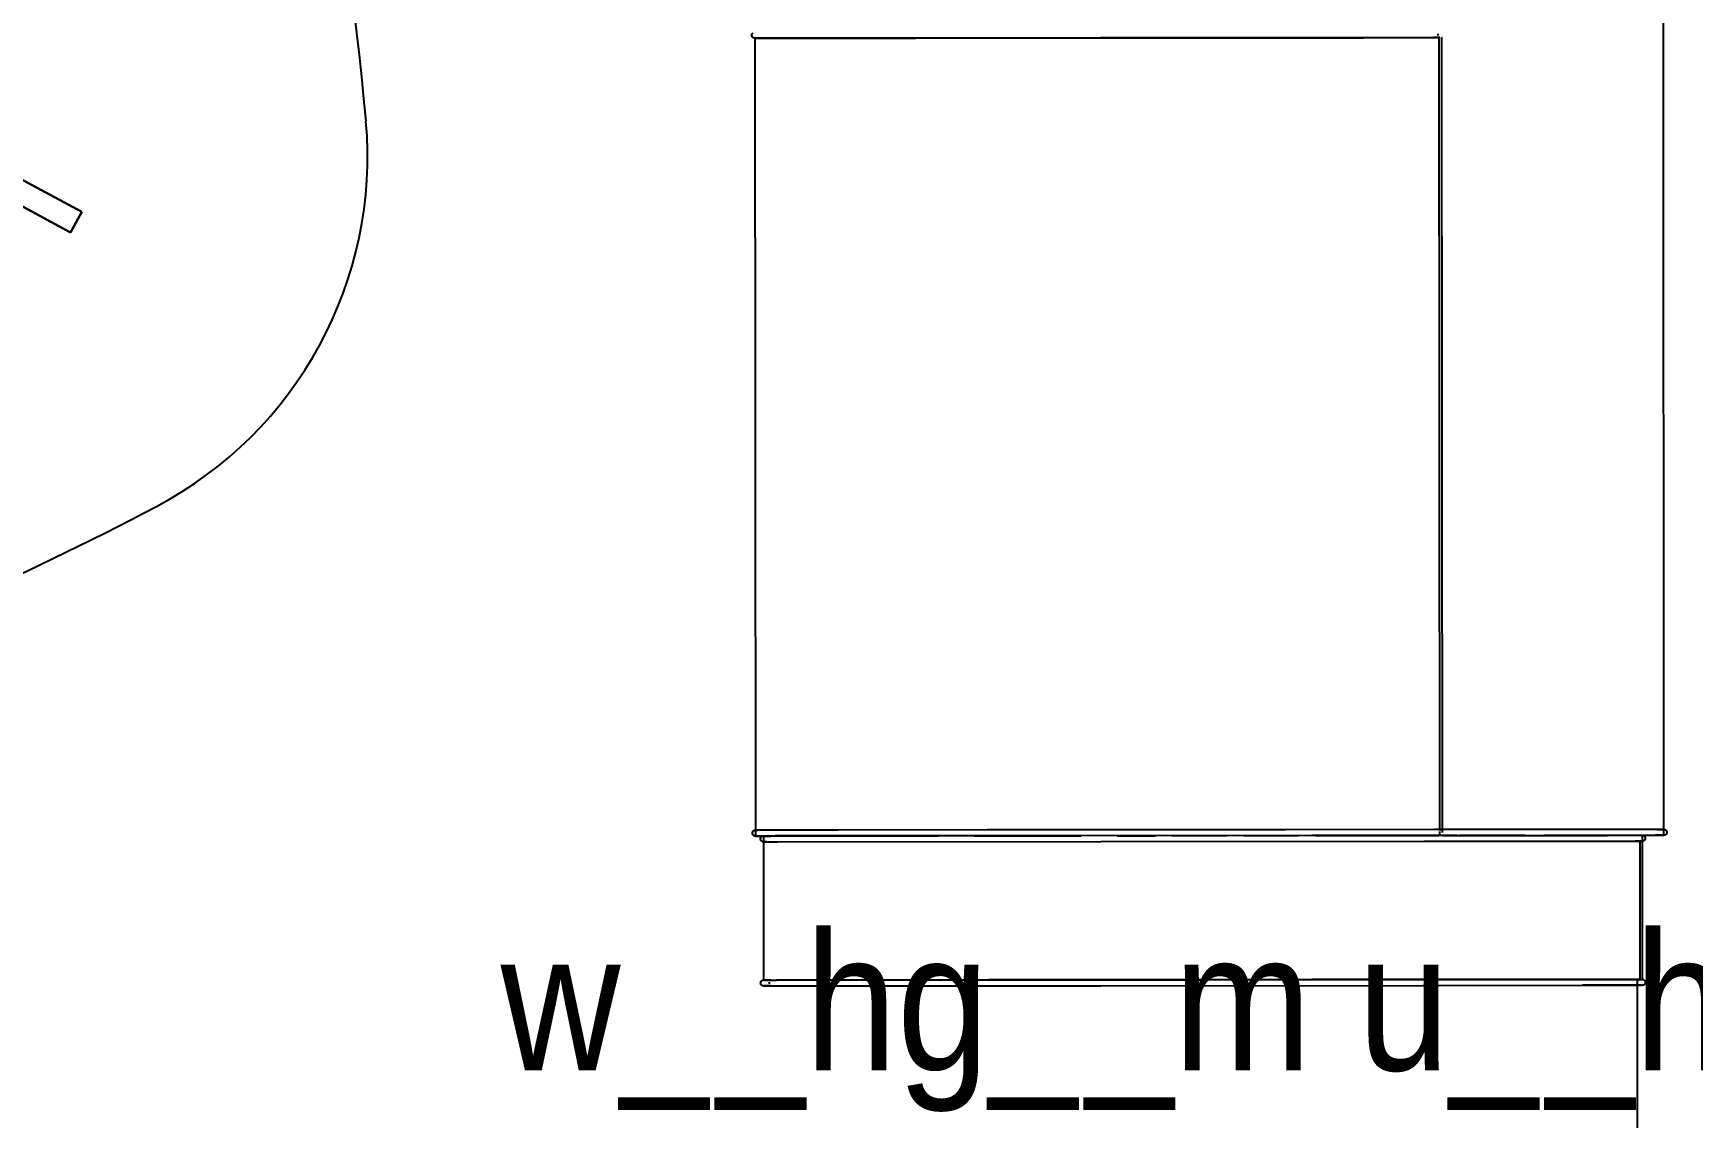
# Model space of a CAD drawing. Header units: metres. Extents: x -658 to -58, y -713 to -118.
# Drawn here: x -96.081 to -94.274, y -137.481 to -136.3 of the extents above; entities that cross this region are included whole.
import ezdxf

# ---------------------------------------------------------------- set-up
doc = ezdxf.new("R2010")
doc.units = ezdxf.units.M
doc.header["$LTSCALE"] = 100
doc.layers.add('plan', color=8, linetype='Continuous')
doc.styles.add('style12', font='xarab.shx')

# ---------------------------------------------------------------- blocks, each defined once
blk = doc.blocks.new('BampB_ITALIA_-_SEVEN_TABLE_10767 - BampB_ITALIA_-_SEVEN_TABLE_10767-415628-الدور الارضي')
for p, q in [((0.3028, 0.0837), (0.5146, 0.4755)), ((0.5146, 0.4755), (0.3028, 0.0837)), ((0.5146, 0.4755), (0.537, 0.4634)), ((0.537, 0.4634), (0.5146, 0.4755)), ((0.537, 0.4634), (0.3113, 0.046)), ((0.3113, 0.046), (0.537, 0.4634)), ((-0.8708, 0.0598), (-0.8695, 0.0852)), ((-0.8695, 0.0852), (-0.8708, 0.0598)), ((-0.8695, 0.0852), (0.2111, 0.032)), ((0.2111, 0.032), (-0.8695, 0.0852)), ((0.2023, 0.007), (-0.8708, 0.0598)), ((-0.8708, 0.0598), (0.2023, 0.007)), ((0.3185, 0.0069), (0.8777, -0.4748)), ((0.8777, -0.4748), (0.3185, 0.0069)), ((0.8612, -0.4941), (0.3462, -0.0505)), ((0.3462, -0.0505), (0.8612, -0.4941)), ((0.8777, -0.4748), (0.8612, -0.4941)), ((0.8612, -0.4941), (0.8777, -0.4748))]:
    blk.add_line(p, q)
for centre, radius, start, end in [((0.712, -2.57), 3.3682, 95.0455, 121.3069), ((0.4537, 0.355), 0.4318, 27.8376, 95.0455), ((-2.006, -0.944), 3.2134, 9.8501, 27.8376), ((-0.8966, 0.0749), 0.2725, 121.3069, 239.0287), ((0.2159, 0.1306), 0.0988, 267.1825, 331.6053), ((0.2159, 0.1306), 0.0988, 267.1825, 331.6053), ((0.3393, 0.0309), 0.0318, 151.6053, 229.2578), ((0.3393, 0.0309), 0.0317, 151.6053, 229.2578), ((0.1906, -0.2312), 0.2385, 49.2578, 87.1825), ((0.1906, -0.2312), 0.2385, 49.2578, 87.1825), ((1.3031, 3.7401), 4.5471, 239.0287, 263.6226), ((0.8347, -0.4507), 0.3302, 263.6226, 9.8501)]:
    blk.add_arc(centre, radius, start, end)
blk = doc.blocks.new('Boxplay_Two_Seat_Settee_Sofa__-_HighTower_13286 - Boxplay_Two_Seat_Settee_Sofa__-_HighTower_13286-5093757-الدور الارضي')
for p, q in [((-0.8431, 0.5267), (-1.0001, 0.5267)), ((-1.0001, 0.5258), (-1.0001, 0.5189)), ((0.0263, 0.5355), (-0.8431, 0.5355)), ((-0.8431, 0.5282), (-0.8431, 0.5347)), ((-0.8431, 0.5252), (-0.8431, 0.5282)), ((-0.8431, 0.5258), (-0.8431, 0.5188)), ((0.0263, 0.5282), (0.0263, 0.5347)), ((0.0263, 0.5224), (0.0263, 0.5282)), ((-1.0033, 0.5196), (-1.0033, 0.5212)), ((-1.0001, 0.5114), (-1.0001, -0.4229)), ((-0.8431, 0.5188), (-0.8431, 0.5128)), ((-0.8431, 0.5128), (-0.8431, 0.3364)), ((0.0263, -0.2041), (0.0263, 0.5224)), ((-0.8431, 0.2972), (-0.8431, 0.1806)), ((-0.8431, 0.1416), (-0.8431, 0.0997)), ((-0.8431, 0.0819), (-0.8431, 0.0222)), ((-0.8431, 0.0038), (-0.8431, -0.0558)), ((-0.8431, -0.0744), (-0.8431, -0.2087)), ((-1.0065, -0.1908), (-1.0065, -0.2088)), ((-0.8431, -0.2098), (-0.8401, -0.2098)), ((-0.8399, -0.2098), (-0.8387, -0.2098)), ((-0.8399, -0.2127), (0.0263, -0.2127)), ((-0.8377, -0.2098), (0.0263, -0.2098)), ((-0.8367, -0.2088), (-0.8367, -0.2083)), ((-0.8367, -0.2088), (-0.8367, -0.2083)), ((-0.8367, -0.2096), (-0.8367, -0.2088)), ((-0.8367, -0.2096), (-0.8367, -0.2088)), ((-0.8367, -0.2098), (-0.8367, -0.2096)), ((-0.8367, -0.2098), (-0.8367, -0.2098)), ((0.0263, -0.2098), (0.0263, -0.2041)), ((0.0304, -0.2083), (0.0285, -0.2083)), ((-0.8431, -0.229), (-0.8431, -0.2233)), ((-0.8431, -0.2446), (-0.8431, -0.2312)), ((-1.0065, -0.2479), (-1.0065, -0.3652)), ((-0.8431, -0.251), (-0.8431, -0.2446)), ((-0.8431, -0.3028), (-0.8431, -0.251)), ((-0.8431, -0.4488), (-0.8431, -0.3237)), ((-1.0065, -0.4304), (-1.0065, -0.4304)), ((-0.8488, -0.4276), (-1.0004, -0.4276)), ((-1.0002, -0.4305), (-0.8466, -0.4305)), ((-1.0001, -0.4284), (-1.0001, -0.4238)), ((-0.8494, -0.4304), (-0.8494, -0.4227)), ((-0.8494, -0.4304), (-0.8494, -0.4304)), ((-0.8463, -0.4305), (-0.8431, -0.4305)), ((-0.8431, -0.4285), (-0.8431, -0.4304)), ((-0.8431, -0.454), (-0.8431, -0.4446)), ((-0.8431, -0.454), (-0.8431, -0.4488)), ((-0.8367, -0.4461), (-0.8367, -0.454)), ((-0.8431, -0.454), (-0.8399, -0.454)), ((-0.8396, -0.454), (0.3431, -0.454)), ((-0.8367, -0.454), (-0.8367, -0.454))]:
    blk.add_line(p, q)
at = {"flags": 128}
for points in [[(-1.0065, 0.5267), (-1.0065, 0.5268), (-1.0065, 0.5269), (-1.0065, 0.5271), (-1.0064, 0.5272), (-1.0064, 0.5273), (-1.0064, 0.5274), (-1.0064, 0.5276), (-1.0063, 0.5277), (-1.0063, 0.5278), (-1.0062, 0.5279), (-1.0062, 0.528), (-1.0061, 0.5282), (-1.0061, 0.5283), (-1.006, 0.5284), (-1.0059, 0.5285), (-1.0058, 0.5286), (-1.0058, 0.5287), (-1.0057, 0.5288), (-1.0056, 0.5289), (-1.0055, 0.529), (-1.0054, 0.5291), (-1.0053, 0.5291), (-1.0052, 0.5292), (-1.0051, 0.5293), (-1.005, 0.5294), (-1.0049, 0.5294), (-1.0048, 0.5295), (-1.0047, 0.5296), (-1.0046, 0.5296), (-1.0045, 0.5297), (-1.0043, 0.5297), (-1.0042, 0.5297), (-1.0041, 0.5298), (-1.004, 0.5298), (-1.0038, 0.5298), (-1.0037, 0.5298), (-1.0036, 0.5299), (-1.0035, 0.5299), (-1.0033, 0.5299), (-1.0033, 0.5299)], [(-1.0065, 0.5189), (-1.0065, 0.5258), (-1.0065, 0.5267)], [(-1.0065, 0.5267), (-1.0065, 0.5233), (-1.0065, 0.5189)], [(-1.0033, 0.5299), (-1.0032, 0.5299), (-1.003, 0.5299), (-1.0029, 0.5298), (-1.0028, 0.5298), (-1.0027, 0.5298), (-1.0025, 0.5298), (-1.0024, 0.5297), (-1.0023, 0.5297), (-1.0022, 0.5297), (-1.0021, 0.5296), (-1.0019, 0.5296), (-1.0018, 0.5295), (-1.0017, 0.5294), (-1.0016, 0.5294), (-1.0015, 0.5293), (-1.0014, 0.5292), (-1.0013, 0.5292), (-1.0012, 0.5291), (-1.0011, 0.529), (-1.001, 0.5289), (-1.0009, 0.5288), (-1.0009, 0.5287), (-1.0008, 0.5286), (-1.0007, 0.5285), (-1.0006, 0.5284), (-1.0006, 0.5283), (-1.0005, 0.5282), (-1.0004, 0.5281), (-1.0004, 0.528), (-1.0003, 0.5278), (-1.0003, 0.5277), (-1.0003, 0.5276), (-1.0002, 0.5275), (-1.0002, 0.5274), (-1.0002, 0.5272), (-1.0002, 0.5271), (-1.0001, 0.527), (-1.0001, 0.5269), (-1.0001, 0.5267), (-1.0001, 0.5267)], [(-1.0001, 0.5189), (-1.0001, 0.5258), (-1.0001, 0.5267)], [(-0.8494, 0.5267), (-0.8494, 0.5268), (-0.8494, 0.5269), (-0.8494, 0.5271), (-0.8494, 0.5272), (-0.8494, 0.5273), (-0.8493, 0.5274), (-0.8493, 0.5276), (-0.8493, 0.5277), (-0.8492, 0.5278), (-0.8492, 0.5279), (-0.8491, 0.528), (-0.8491, 0.5282), (-0.849, 0.5283), (-0.8489, 0.5284), (-0.8489, 0.5285), (-0.8488, 0.5286), (-0.8487, 0.5287), (-0.8486, 0.5288), (-0.8485, 0.5289), (-0.8485, 0.529), (-0.8484, 0.5291), (-0.8483, 0.5291), (-0.8482, 0.5292), (-0.8481, 0.5293), (-0.848, 0.5294), (-0.8479, 0.5294), (-0.8477, 0.5295), (-0.8476, 0.5296), (-0.8475, 0.5296), (-0.8474, 0.5297), (-0.8473, 0.5297), (-0.8472, 0.5297), (-0.847, 0.5298), (-0.8469, 0.5298), (-0.8468, 0.5298), (-0.8467, 0.5298), (-0.8465, 0.5299), (-0.8464, 0.5299), (-0.8463, 0.5299), (-0.8462, 0.5299)], [(-0.8494, 0.5229), (-0.8494, 0.5258), (-0.8494, 0.5267)], [(-0.8494, 0.5267), (-0.8494, 0.5233), (-0.8494, 0.5189)], [(-0.8462, 0.5299), (-0.8461, 0.5299), (-0.846, 0.5299), (-0.8459, 0.5298), (-0.8457, 0.5298), (-0.8456, 0.5298), (-0.8455, 0.5298), (-0.8454, 0.5297), (-0.8452, 0.5297), (-0.8451, 0.5297), (-0.845, 0.5296), (-0.8449, 0.5296), (-0.8448, 0.5295), (-0.8447, 0.5294), (-0.8446, 0.5294), (-0.8445, 0.5293), (-0.8444, 0.5292), (-0.8443, 0.5292), (-0.8442, 0.5291), (-0.8441, 0.529), (-0.844, 0.5289), (-0.8439, 0.5288), (-0.8438, 0.5287), (-0.8437, 0.5286), (-0.8436, 0.5285), (-0.8436, 0.5284), (-0.8435, 0.5283), (-0.8434, 0.5282), (-0.8434, 0.5281), (-0.8433, 0.528), (-0.8433, 0.5278), (-0.8432, 0.5277), (-0.8432, 0.5276), (-0.8432, 0.5275), (-0.8431, 0.5274), (-0.8431, 0.5272), (-0.8431, 0.5271), (-0.8431, 0.527), (-0.8431, 0.5269), (-0.8431, 0.5267), (-0.8431, 0.5267)], [(-0.8431, 0.5355), (-0.8431, 0.5357), (-0.8431, 0.5358), (-0.8431, 0.5359), (-0.843, 0.536), (-0.843, 0.5362), (-0.843, 0.5363), (-0.8429, 0.5364), (-0.8429, 0.5365), (-0.8429, 0.5366), (-0.8428, 0.5368), (-0.8428, 0.5369), (-0.8427, 0.537), (-0.8427, 0.5371), (-0.8426, 0.5372), (-0.8425, 0.5373), (-0.8424, 0.5374), (-0.8424, 0.5375), (-0.8423, 0.5376), (-0.8422, 0.5377), (-0.8421, 0.5378), (-0.842, 0.5379), (-0.8419, 0.538), (-0.8418, 0.5381), (-0.8417, 0.5381), (-0.8416, 0.5382), (-0.8415, 0.5383), (-0.8414, 0.5383), (-0.8413, 0.5384), (-0.8412, 0.5384), (-0.841, 0.5385), (-0.8409, 0.5385), (-0.8408, 0.5386), (-0.8407, 0.5386), (-0.8406, 0.5386), (-0.8404, 0.5387), (-0.8403, 0.5387), (-0.8402, 0.5387), (-0.8401, 0.5387), (-0.8399, 0.5387), (-0.8399, 0.5387)], [(-0.8431, 0.5335), (-0.8431, 0.5355), (-0.8431, 0.5355)], [(-0.8431, 0.5355), (-0.8431, 0.5339), (-0.8431, 0.5288), (-0.8431, 0.5282)], [(-0.8431, 0.5282), (-0.8431, 0.5281), (-0.8431, 0.5281), (-0.8431, 0.5281), (-0.8431, 0.528), (-0.8431, 0.5279), (-0.8431, 0.5279), (-0.8431, 0.5278), (-0.8431, 0.5277), (-0.8431, 0.5276), (-0.8431, 0.5275), (-0.8431, 0.5273), (-0.8431, 0.5272), (-0.8431, 0.5271), (-0.8431, 0.5269), (-0.8431, 0.5268), (-0.8431, 0.5266), (-0.8431, 0.5264), (-0.8431, 0.5262), (-0.8431, 0.5261), (-0.8431, 0.5259), (-0.8431, 0.5257), (-0.8431, 0.5255), (-0.8431, 0.5252), (-0.8431, 0.525)], [(-0.8431, 0.5189), (-0.8431, 0.5258), (-0.8431, 0.5267)], [(-0.8399, 0.5387), (-0.8398, 0.5387), (-0.8396, 0.5387), (-0.8395, 0.5387), (-0.8394, 0.5387), (-0.8393, 0.5386), (-0.8391, 0.5386), (-0.839, 0.5386), (-0.8389, 0.5385), (-0.8388, 0.5385), (-0.8387, 0.5385), (-0.8385, 0.5384), (-0.8384, 0.5383), (-0.8383, 0.5383), (-0.8382, 0.5382), (-0.8381, 0.5382), (-0.838, 0.5381), (-0.8379, 0.538), (-0.8378, 0.5379), (-0.8377, 0.5378), (-0.8376, 0.5377), (-0.8375, 0.5377), (-0.8375, 0.5376), (-0.8374, 0.5375), (-0.8373, 0.5374), (-0.8372, 0.5372), (-0.8372, 0.5371), (-0.8371, 0.537), (-0.837, 0.5369), (-0.837, 0.5368), (-0.8369, 0.5367), (-0.8369, 0.5366), (-0.8369, 0.5364), (-0.8368, 0.5363), (-0.8368, 0.5362), (-0.8368, 0.5361), (-0.8368, 0.5359), (-0.8367, 0.5358), (-0.8367, 0.5357), (-0.8367, 0.5356), (-0.8367, 0.5355)], [(-0.8367, 0.5282), (-0.8367, 0.5335), (-0.8367, 0.5355), (-0.8367, 0.5355)], [(-0.8367, 0.5355), (-0.8367, 0.5339), (-0.8367, 0.5327)], [(-0.8367, 0.5224), (-0.8367, 0.5226), (-0.8367, 0.5229), (-0.8367, 0.5231), (-0.8367, 0.5234), (-0.8367, 0.5236), (-0.8367, 0.5239), (-0.8367, 0.5241), (-0.8367, 0.5244), (-0.8367, 0.5246), (-0.8367, 0.5248), (-0.8367, 0.525), (-0.8367, 0.5253), (-0.8367, 0.5255), (-0.8367, 0.5257), (-0.8367, 0.5259), (-0.8367, 0.5261), (-0.8367, 0.5262), (-0.8367, 0.5264), (-0.8367, 0.5266), (-0.8367, 0.5268), (-0.8367, 0.5269), (-0.8367, 0.5271), (-0.8367, 0.5272), (-0.8367, 0.5273), (-0.8367, 0.5275), (-0.8367, 0.5276), (-0.8367, 0.5277), (-0.8367, 0.5278), (-0.8367, 0.5279), (-0.8367, 0.5279), (-0.8367, 0.528), (-0.8367, 0.5281), (-0.8367, 0.5281), (-0.8367, 0.5281), (-0.8367, 0.5282)], [(0.0263, 0.5355), (0.0263, 0.5357), (0.0263, 0.5358), (0.0263, 0.5359), (0.0263, 0.536), (0.0263, 0.5362), (0.0263, 0.5363), (0.0264, 0.5364), (0.0264, 0.5365), (0.0265, 0.5366), (0.0265, 0.5368), (0.0266, 0.5369), (0.0266, 0.537), (0.0267, 0.5371), (0.0267, 0.5372), (0.0268, 0.5373), (0.0269, 0.5374), (0.027, 0.5375), (0.027, 0.5376), (0.0271, 0.5377), (0.0272, 0.5378), (0.0273, 0.5379), (0.0274, 0.538), (0.0275, 0.5381), (0.0276, 0.5381), (0.0277, 0.5382), (0.0278, 0.5383), (0.0279, 0.5383), (0.028, 0.5384), (0.0282, 0.5384), (0.0283, 0.5385), (0.0284, 0.5385), (0.0285, 0.5386), (0.0286, 0.5386), (0.0288, 0.5386), (0.0289, 0.5387), (0.029, 0.5387), (0.0291, 0.5387), (0.0293, 0.5387), (0.0294, 0.5387), (0.0294, 0.5387)], [(0.0263, 0.5335), (0.0263, 0.5355), (0.0263, 0.5355)], [(0.0263, 0.5355), (0.0263, 0.5339), (0.0263, 0.5288), (0.0263, 0.5282)], [(0.0263, 0.5282), (0.0263, 0.5281), (0.0263, 0.5281), (0.0263, 0.5281), (0.0263, 0.528), (0.0263, 0.5279), (0.0263, 0.5279), (0.0263, 0.5278), (0.0263, 0.5277), (0.0263, 0.5276), (0.0263, 0.5275), (0.0263, 0.5273), (0.0263, 0.5272), (0.0263, 0.5271), (0.0263, 0.5269), (0.0263, 0.5268), (0.0263, 0.5266), (0.0263, 0.5264), (0.0263, 0.5262), (0.0263, 0.5261), (0.0263, 0.5259), (0.0263, 0.5257), (0.0263, 0.5255), (0.0263, 0.5252), (0.0263, 0.525), (0.0263, 0.5248), (0.0263, 0.5246), (0.0263, 0.5244), (0.0263, 0.5241), (0.0263, 0.5239), (0.0263, 0.5236), (0.0263, 0.5234), (0.0263, 0.5231), (0.0263, 0.5229), (0.0263, 0.5226), (0.0263, 0.5224)], [(0.0294, 0.5387), (0.0296, 0.5387), (0.0297, 0.5387), (0.0298, 0.5387), (0.0299, 0.5387), (0.0301, 0.5386), (0.0302, 0.5386), (0.0303, 0.5386), (0.0304, 0.5385), (0.0305, 0.5385), (0.0307, 0.5385), (0.0308, 0.5384), (0.0309, 0.5383), (0.031, 0.5383), (0.0311, 0.5382), (0.0312, 0.5382), (0.0313, 0.5381), (0.0314, 0.538), (0.0315, 0.5379), (0.0316, 0.5378), (0.0317, 0.5377), (0.0318, 0.5377)], [(-1.0065, 0.5189), (-1.0065, 0.5189), (-1.0065, 0.5188), (-1.0065, 0.5188), (-1.0065, 0.5187), (-1.0065, 0.5186), (-1.0065, 0.5185), (-1.0065, 0.5184), (-1.0065, 0.5183), (-1.0065, 0.5182), (-1.0065, 0.5181), (-1.0065, 0.5179), (-1.0065, 0.5178), (-1.0065, 0.5176), (-1.0065, 0.5174), (-1.0065, 0.5172), (-1.0065, 0.517), (-1.0065, 0.5168), (-1.0065, 0.5166), (-1.0065, 0.5164), (-1.0065, 0.5161), (-1.0065, 0.5159), (-1.0065, 0.5156), (-1.0065, 0.5154), (-1.0065, 0.5151), (-1.0065, 0.5148), (-1.0065, 0.5146), (-1.0065, 0.5143), (-1.0065, 0.514), (-1.0065, 0.5137), (-1.0065, 0.5134), (-1.0065, 0.5131), (-1.0065, 0.5128), (-1.0065, 0.5125), (-1.0065, 0.5121), (-1.0065, 0.5118), (-1.0065, 0.5115), (-1.0065, 0.5114)], [(-1.0065, 0.5114), (-1.0065, 0.1593), (-1.0065, -0.193), (-1.0065, -0.4229)], [(-1.0001, -0.4229), (-1.0001, -0.0708), (-1.0001, 0.2814), (-1.0001, 0.5114)], [(-0.8494, 0.5189), (-0.8494, 0.5189), (-0.8494, 0.5188), (-0.8494, 0.5188), (-0.8494, 0.5187), (-0.8494, 0.5186), (-0.8494, 0.5185), (-0.8494, 0.5184), (-0.8494, 0.5183), (-0.8494, 0.5182), (-0.8494, 0.5181), (-0.8494, 0.5179), (-0.8494, 0.5178), (-0.8494, 0.5176), (-0.8494, 0.5174), (-0.8494, 0.5172), (-0.8494, 0.517), (-0.8494, 0.5168), (-0.8494, 0.5166), (-0.8494, 0.5164), (-0.8494, 0.5161), (-0.8494, 0.5159), (-0.8494, 0.5156), (-0.8494, 0.5154), (-0.8494, 0.5151), (-0.8494, 0.5148), (-0.8494, 0.5146), (-0.8494, 0.5143), (-0.8494, 0.514), (-0.8494, 0.5137), (-0.8494, 0.5134), (-0.8494, 0.5131), (-0.8494, 0.5128), (-0.8494, 0.5125), (-0.8494, 0.5121), (-0.8494, 0.5118), (-0.8494, 0.5115), (-0.8494, 0.5114)], [(-0.8494, 0.5114), (-0.8494, 0.1593), (-0.8494, -0.193), (-0.8494, -0.4229)], [(-0.8431, 0.5114), (-0.8431, 0.5117), (-0.8431, 0.512), (-0.8431, 0.5123), (-0.8431, 0.5126), (-0.8431, 0.5129), (-0.8431, 0.5132), (-0.8431, 0.5136), (-0.8431, 0.5138), (-0.8431, 0.5141), (-0.8431, 0.5144), (-0.8431, 0.5147), (-0.8431, 0.515), (-0.8431, 0.5153), (-0.8431, 0.5155), (-0.8431, 0.5158), (-0.8431, 0.516), (-0.8431, 0.5163), (-0.8431, 0.5165), (-0.8431, 0.5167), (-0.8431, 0.5169), (-0.8431, 0.5171), (-0.8431, 0.5173), (-0.8431, 0.5175), (-0.8431, 0.5177), (-0.8431, 0.5179), (-0.8431, 0.518), (-0.8431, 0.5181), (-0.8431, 0.5183), (-0.8431, 0.5184), (-0.8431, 0.5185), (-0.8431, 0.5186), (-0.8431, 0.5187), (-0.8431, 0.5187), (-0.8431, 0.5188), (-0.8431, 0.5188), (-0.8431, 0.5189), (-0.8431, 0.5189)], [(-0.8431, -0.2254), (-0.8431, -0.0708), (-0.8431, 0.2814), (-0.8431, 0.5114)], [(-0.8367, -0.2041), (-0.8367, -0.042), (-0.8367, 0.1205), (-0.8367, 0.283), (-0.8367, 0.4453), (-0.8367, 0.5224)], [(0.0263, 0.5224), (0.0263, 0.3603), (0.0263, 0.1978), (0.0263, 0.0353), (0.0263, -0.127), (0.0263, -0.2041)], [(-0.8431, -0.2129), (-0.8431, -0.2221), (-0.8431, -0.2412), (-0.8431, -0.2446)], [(-0.8429, -0.2107), (-0.843, -0.2106), (-0.843, -0.2105), (-0.843, -0.2104)], [(-0.8367, -0.2098), (-0.8367, -0.21), (-0.8367, -0.2101), (-0.8367, -0.2102), (-0.8368, -0.2103), (-0.8368, -0.2105), (-0.8368, -0.2106), (-0.8368, -0.2107)], [(-0.8367, -0.2098), (-0.8367, -0.2098), (-0.8367, -0.2098), (-0.8367, -0.2098), (-0.8367, -0.2098), (-0.8367, -0.2097), (-0.8367, -0.2097), (-0.8367, -0.2096), (-0.8367, -0.2095), (-0.8367, -0.2094), (-0.8367, -0.2093), (-0.8367, -0.2092), (-0.8367, -0.2091), (-0.8367, -0.209), (-0.8367, -0.2089), (-0.8367, -0.2087), (-0.8367, -0.2086), (-0.8367, -0.2084), (-0.8367, -0.2083), (-0.8367, -0.2081), (-0.8367, -0.2079), (-0.8367, -0.2077), (-0.8367, -0.2075), (-0.8367, -0.2073), (-0.8367, -0.2071), (-0.8367, -0.2069), (-0.8367, -0.2067), (-0.8367, -0.2065), (-0.8367, -0.2062), (-0.8367, -0.206), (-0.8367, -0.2058), (-0.8367, -0.2055), (-0.8367, -0.2053), (-0.8367, -0.2051), (-0.8367, -0.2048), (-0.8367, -0.2046), (-0.8367, -0.2043), (-0.8367, -0.2041)], [(-0.8367, -0.2446), (-0.8367, -0.2246), (-0.8367, -0.211), (-0.8367, -0.2096)], [(-0.8367, -0.2129), (-0.8367, -0.213), (-0.8367, -0.2131)], [(-0.8367, -0.2129), (-0.8367, -0.213), (-0.8367, -0.2131)], [(0.0263, -0.2041), (0.0263, -0.2043), (0.0263, -0.2046), (0.0263, -0.2048), (0.0263, -0.2051), (0.0263, -0.2053), (0.0263, -0.2055), (0.0263, -0.2058), (0.0263, -0.206), (0.0263, -0.2063), (0.0263, -0.2065), (0.0263, -0.2067), (0.0263, -0.2069), (0.0263, -0.2071), (0.0263, -0.2073), (0.0263, -0.2075), (0.0263, -0.2077), (0.0263, -0.2079), (0.0263, -0.2081), (0.0263, -0.2083), (0.0263, -0.2084), (0.0263, -0.2086), (0.0263, -0.2087), (0.0263, -0.2089), (0.0263, -0.209), (0.0263, -0.2091), (0.0263, -0.2092), (0.0263, -0.2093), (0.0263, -0.2094), (0.0263, -0.2095), (0.0263, -0.2096), (0.0263, -0.2097), (0.0263, -0.2097), (0.0263, -0.2098), (0.0263, -0.2098), (0.0263, -0.2098), (0.0263, -0.2098), (0.0263, -0.2098)], [(0.0264, -0.2107), (0.0264, -0.2106), (0.0263, -0.2105), (0.0263, -0.2104), (0.0263, -0.2102), (0.0263, -0.2101), (0.0263, -0.21), (0.0263, -0.2099), (0.0263, -0.2098)], [(0.0263, -0.2098), (0.0263, -0.2098), (0.0263, -0.2098)], [(0.0263, -0.2132), (0.0263, -0.213), (0.0263, -0.2129), (0.0263, -0.2128)], [(-0.8431, -0.2446), (-0.8431, -0.2446), (-0.8431, -0.2447), (-0.8431, -0.2447), (-0.8431, -0.2448), (-0.8431, -0.2449), (-0.8431, -0.245), (-0.8431, -0.2451), (-0.8431, -0.2452), (-0.8431, -0.2453), (-0.8431, -0.2454), (-0.8431, -0.2456), (-0.8431, -0.2457), (-0.8431, -0.2459), (-0.8431, -0.246), (-0.8431, -0.2462), (-0.8431, -0.2464), (-0.8431, -0.2465), (-0.8431, -0.2467), (-0.8431, -0.2469), (-0.8431, -0.2471), (-0.8431, -0.2473), (-0.8431, -0.2476), (-0.8431, -0.2478), (-0.8431, -0.248), (-0.8431, -0.2482), (-0.8431, -0.2485), (-0.8431, -0.2487), (-0.8431, -0.2489), (-0.8431, -0.2492), (-0.8431, -0.2494), (-0.8431, -0.2497), (-0.8431, -0.2499), (-0.8431, -0.2502), (-0.8431, -0.2504), (-0.8431, -0.2507), (-0.8431, -0.2509), (-0.8431, -0.251)], [(-0.8431, -0.251), (-0.8431, -0.2983), (-0.8431, -0.3455), (-0.8431, -0.3925), (-0.8431, -0.4392), (-0.8431, -0.4488)], [(-0.8367, -0.251), (-0.8367, -0.2507), (-0.8367, -0.2505), (-0.8367, -0.2502), (-0.8367, -0.25), (-0.8367, -0.2497), (-0.8367, -0.2495), (-0.8367, -0.2492), (-0.8367, -0.249), (-0.8367, -0.2487), (-0.8367, -0.2485), (-0.8367, -0.2483), (-0.8367, -0.248), (-0.8367, -0.2478), (-0.8367, -0.2476), (-0.8367, -0.2474), (-0.8367, -0.2472), (-0.8367, -0.247), (-0.8367, -0.2468), (-0.8367, -0.2466), (-0.8367, -0.2464), (-0.8367, -0.2462), (-0.8367, -0.2461), (-0.8367, -0.2459), (-0.8367, -0.2457), (-0.8367, -0.2456), (-0.8367, -0.2455), (-0.8367, -0.2453), (-0.8367, -0.2452), (-0.8367, -0.2451), (-0.8367, -0.245), (-0.8367, -0.2449), (-0.8367, -0.2448), (-0.8367, -0.2447), (-0.8367, -0.2447), (-0.8367, -0.2446), (-0.8367, -0.2446), (-0.8367, -0.2446)], [(-0.8367, -0.4488), (-0.8367, -0.4022), (-0.8367, -0.3552), (-0.8367, -0.308), (-0.8367, -0.2608), (-0.8367, -0.251)], [(-1.0065, -0.373), (-1.0065, -0.3729), (-1.0065, -0.3728), (-1.0065, -0.3727), (-1.0065, -0.3726), (-1.0065, -0.3725), (-1.0065, -0.3724), (-1.0065, -0.3723), (-1.0065, -0.3721), (-1.0065, -0.3719), (-1.0065, -0.3718), (-1.0065, -0.3716), (-1.0065, -0.3714), (-1.0065, -0.3712), (-1.0065, -0.371), (-1.0065, -0.3708), (-1.0065, -0.3705), (-1.0065, -0.3703), (-1.0065, -0.3701), (-1.0065, -0.3698), (-1.0065, -0.3695), (-1.0065, -0.3693), (-1.0065, -0.369), (-1.0065, -0.3687), (-1.0065, -0.3684), (-1.0065, -0.3681), (-1.0065, -0.3678), (-1.0065, -0.3675), (-1.0065, -0.3672), (-1.0065, -0.3669), (-1.0065, -0.3666), (-1.0065, -0.3663), (-1.0065, -0.366), (-1.0065, -0.3657), (-1.0065, -0.3654), (-1.0065, -0.3652)], [(-1.0065, -0.4304), (-1.0065, -0.4227), (-1.0065, -0.4094), (-1.0065, -0.3907), (-1.0065, -0.373)], [(-1.0065, -0.4229), (-1.0065, -0.4232), (-1.0065, -0.4235), (-1.0065, -0.4239), (-1.0065, -0.4242), (-1.0065, -0.4245), (-1.0065, -0.4248), (-1.0065, -0.4251), (-1.0065, -0.4254), (-1.0065, -0.4257), (-1.0065, -0.426), (-1.0065, -0.4263), (-1.0065, -0.4265), (-1.0065, -0.4268), (-1.0065, -0.4271), (-1.0065, -0.4273), (-1.0065, -0.4276), (-1.0065, -0.4278), (-1.0065, -0.428), (-1.0065, -0.4283), (-1.0065, -0.4285), (-1.0065, -0.4287), (-1.0065, -0.4289), (-1.0065, -0.4291), (-1.0065, -0.4292), (-1.0065, -0.4294), (-1.0065, -0.4295), (-1.0065, -0.4297), (-1.0065, -0.4298), (-1.0065, -0.4299), (-1.0065, -0.43), (-1.0065, -0.4301), (-1.0065, -0.4302), (-1.0065, -0.4303), (-1.0065, -0.4303), (-1.0065, -0.4304), (-1.0065, -0.4304), (-1.0065, -0.4304), (-1.0065, -0.4304)], [(-1.0033, -0.4336), (-1.0034, -0.4336), (-1.0036, -0.4336), (-1.0037, -0.4336), (-1.0038, -0.4336), (-1.0039, -0.4335), (-1.0041, -0.4335), (-1.0042, -0.4335), (-1.0043, -0.4334), (-1.0044, -0.4334), (-1.0045, -0.4334), (-1.0047, -0.4333), (-1.0048, -0.4332), (-1.0049, -0.4332), (-1.005, -0.4331), (-1.0051, -0.4331), (-1.0052, -0.433), (-1.0053, -0.4329), (-1.0054, -0.4328), (-1.0055, -0.4327), (-1.0056, -0.4326), (-1.0057, -0.4326), (-1.0057, -0.4325), (-1.0058, -0.4324), (-1.0059, -0.4323), (-1.006, -0.4321), (-1.006, -0.432), (-1.0061, -0.4319), (-1.0062, -0.4318), (-1.0062, -0.4317), (-1.0063, -0.4316), (-1.0063, -0.4315), (-1.0063, -0.4313), (-1.0064, -0.4312), (-1.0064, -0.4311), (-1.0064, -0.431), (-1.0064, -0.4308), (-1.0065, -0.4307), (-1.0065, -0.4306), (-1.0065, -0.4305), (-1.0065, -0.4304)], [(-1.0001, -0.4304), (-1.0001, -0.4306), (-1.0001, -0.4307), (-1.0001, -0.4308), (-1.0002, -0.4309), (-1.0002, -0.4311), (-1.0002, -0.4312), (-1.0003, -0.4313), (-1.0003, -0.4314), (-1.0003, -0.4316), (-1.0004, -0.4317), (-1.0004, -0.4318), (-1.0005, -0.4319), (-1.0005, -0.432), (-1.0006, -0.4321), (-1.0007, -0.4322), (-1.0008, -0.4323), (-1.0008, -0.4324), (-1.0009, -0.4325), (-1.001, -0.4326), (-1.0011, -0.4327), (-1.0012, -0.4328), (-1.0013, -0.4329), (-1.0014, -0.433), (-1.0015, -0.433), (-1.0016, -0.4331), (-1.0017, -0.4332), (-1.0018, -0.4332), (-1.0019, -0.4333), (-1.002, -0.4333), (-1.0022, -0.4334), (-1.0023, -0.4334), (-1.0024, -0.4335), (-1.0025, -0.4335), (-1.0026, -0.4335), (-1.0028, -0.4336), (-1.0029, -0.4336), (-1.003, -0.4336), (-1.0031, -0.4336), (-1.0033, -0.4336), (-1.0033, -0.4336)], [(-1.0001, -0.4236), (-1.0001, -0.4251), (-1.0001, -0.4304)], [(-0.8494, -0.4229), (-0.8494, -0.4232), (-0.8494, -0.4235), (-0.8494, -0.4239), (-0.8494, -0.4242), (-0.8494, -0.4245), (-0.8494, -0.4248), (-0.8494, -0.4251), (-0.8494, -0.4254), (-0.8494, -0.4257), (-0.8494, -0.426), (-0.8494, -0.4263), (-0.8494, -0.4265), (-0.8494, -0.4268), (-0.8494, -0.4271), (-0.8494, -0.4273), (-0.8494, -0.4276), (-0.8494, -0.4278), (-0.8494, -0.428), (-0.8494, -0.4283), (-0.8494, -0.4285), (-0.8494, -0.4287), (-0.8494, -0.4289), (-0.8494, -0.4291), (-0.8494, -0.4292), (-0.8494, -0.4294), (-0.8494, -0.4295), (-0.8494, -0.4297), (-0.8494, -0.4298), (-0.8494, -0.4299), (-0.8494, -0.43), (-0.8494, -0.4301), (-0.8494, -0.4302), (-0.8494, -0.4303), (-0.8494, -0.4303), (-0.8494, -0.4304), (-0.8494, -0.4304), (-0.8494, -0.4304), (-0.8494, -0.4304)], [(-0.8462, -0.4336), (-0.8464, -0.4336), (-0.8465, -0.4336), (-0.8466, -0.4336), (-0.8468, -0.4336), (-0.8469, -0.4335), (-0.847, -0.4335), (-0.8471, -0.4335), (-0.8472, -0.4334), (-0.8474, -0.4334), (-0.8475, -0.4334), (-0.8476, -0.4333), (-0.8477, -0.4332), (-0.8478, -0.4332), (-0.8479, -0.4331), (-0.848, -0.4331), (-0.8481, -0.433), (-0.8482, -0.4329), (-0.8483, -0.4328), (-0.8484, -0.4327), (-0.8485, -0.4326), (-0.8486, -0.4326), (-0.8487, -0.4325), (-0.8488, -0.4324), (-0.8488, -0.4323), (-0.8489, -0.4321), (-0.849, -0.432), (-0.849, -0.4319), (-0.8491, -0.4318), (-0.8492, -0.4317), (-0.8492, -0.4316), (-0.8493, -0.4315), (-0.8493, -0.4313), (-0.8493, -0.4312), (-0.8494, -0.4311), (-0.8494, -0.431), (-0.8494, -0.4308), (-0.8494, -0.4307), (-0.8494, -0.4306), (-0.8494, -0.4305), (-0.8494, -0.4304)], [(-0.8431, -0.4307), (-0.8431, -0.4308), (-0.8431, -0.4309), (-0.8431, -0.4311), (-0.8432, -0.4312), (-0.8432, -0.4313), (-0.8432, -0.4314), (-0.8433, -0.4315), (-0.8433, -0.4317), (-0.8434, -0.4318), (-0.8434, -0.4319), (-0.8435, -0.432), (-0.8436, -0.4321), (-0.8436, -0.4322), (-0.8437, -0.4323), (-0.8438, -0.4324), (-0.8439, -0.4325), (-0.8439, -0.4326), (-0.844, -0.4327), (-0.8441, -0.4328), (-0.8442, -0.4329), (-0.8443, -0.433), (-0.8444, -0.433), (-0.8445, -0.4331), (-0.8446, -0.4332), (-0.8448, -0.4332), (-0.8449, -0.4333), (-0.845, -0.4333), (-0.8451, -0.4334), (-0.8452, -0.4334), (-0.8453, -0.4335), (-0.8455, -0.4335), (-0.8456, -0.4335), (-0.8457, -0.4336), (-0.8458, -0.4336), (-0.846, -0.4336), (-0.8461, -0.4336), (-0.8462, -0.4336), (-0.8462, -0.4336)], [(-0.8431, -0.4488), (-0.8431, -0.4491), (-0.8431, -0.4493), (-0.8431, -0.4496), (-0.8431, -0.4498), (-0.8431, -0.45), (-0.8431, -0.4503), (-0.8431, -0.4505), (-0.8431, -0.4507), (-0.8431, -0.451), (-0.8431, -0.4512), (-0.8431, -0.4514), (-0.8431, -0.4516), (-0.8431, -0.4518), (-0.8431, -0.452), (-0.8431, -0.4521), (-0.8431, -0.4523), (-0.8431, -0.4525), (-0.8431, -0.4526), (-0.8431, -0.4528), (-0.8431, -0.4529), (-0.8431, -0.4531), (-0.8431, -0.4532), (-0.8431, -0.4533), (-0.8431, -0.4534), (-0.8431, -0.4535), (-0.8431, -0.4536), (-0.8431, -0.4537), (-0.8431, -0.4538), (-0.8431, -0.4538), (-0.8431, -0.4539), (-0.8431, -0.4539), (-0.8431, -0.454), (-0.8431, -0.454), (-0.8431, -0.454)], [(-0.8367, -0.454), (-0.8367, -0.454), (-0.8367, -0.454), (-0.8367, -0.4539), (-0.8367, -0.4539), (-0.8367, -0.4539), (-0.8367, -0.4538), (-0.8367, -0.4537), (-0.8367, -0.4537), (-0.8367, -0.4536), (-0.8367, -0.4535), (-0.8367, -0.4534), (-0.8367, -0.4533), (-0.8367, -0.4531), (-0.8367, -0.453), (-0.8367, -0.4529), (-0.8367, -0.4527), (-0.8367, -0.4526), (-0.8367, -0.4524), (-0.8367, -0.4522), (-0.8367, -0.4521), (-0.8367, -0.4519), (-0.8367, -0.4517), (-0.8367, -0.4515), (-0.8367, -0.4513), (-0.8367, -0.4511), (-0.8367, -0.4509), (-0.8367, -0.4506), (-0.8367, -0.4504), (-0.8367, -0.4502), (-0.8367, -0.4499), (-0.8367, -0.4497), (-0.8367, -0.4495), (-0.8367, -0.4492), (-0.8367, -0.449), (-0.8367, -0.4488)], [(-0.8399, -0.4572), (-0.84, -0.4572), (-0.8402, -0.4572), (-0.8403, -0.4571), (-0.8404, -0.4571), (-0.8405, -0.4571), (-0.8407, -0.4571), (-0.8408, -0.457), (-0.8409, -0.457), (-0.841, -0.457), (-0.8411, -0.4569), (-0.8413, -0.4569), (-0.8414, -0.4568), (-0.8415, -0.4567), (-0.8416, -0.4567), (-0.8417, -0.4566), (-0.8418, -0.4565), (-0.8419, -0.4565), (-0.842, -0.4564), (-0.8421, -0.4563), (-0.8422, -0.4562), (-0.8423, -0.4561), (-0.8423, -0.456), (-0.8424, -0.4559), (-0.8425, -0.4558), (-0.8426, -0.4557), (-0.8426, -0.4556), (-0.8427, -0.4555), (-0.8428, -0.4554), (-0.8428, -0.4553), (-0.8429, -0.4551), (-0.8429, -0.455), (-0.8429, -0.4549), (-0.843, -0.4548), (-0.843, -0.4547), (-0.843, -0.4545), (-0.843, -0.4544), (-0.8431, -0.4543), (-0.8431, -0.4542), (-0.8431, -0.454), (-0.8431, -0.454)], [(-0.8431, -0.454), (-0.8431, -0.454), (-0.8431, -0.454)], [(-0.8367, -0.454), (-0.8367, -0.4541), (-0.8367, -0.4542), (-0.8367, -0.4544), (-0.8368, -0.4545), (-0.8368, -0.4546), (-0.8368, -0.4547), (-0.8368, -0.4549), (-0.8369, -0.455), (-0.8369, -0.4551), (-0.837, -0.4552), (-0.837, -0.4553), (-0.8371, -0.4555), (-0.8371, -0.4556), (-0.8372, -0.4557), (-0.8373, -0.4558), (-0.8374, -0.4559), (-0.8374, -0.456), (-0.8375, -0.4561), (-0.8376, -0.4562), (-0.8377, -0.4563), (-0.8378, -0.4564), (-0.8379, -0.4564), (-0.838, -0.4565), (-0.8381, -0.4566), (-0.8382, -0.4567), (-0.8383, -0.4567), (-0.8384, -0.4568), (-0.8385, -0.4568), (-0.8386, -0.4569), (-0.8387, -0.4569), (-0.8389, -0.457), (-0.839, -0.457), (-0.8391, -0.4571), (-0.8392, -0.4571), (-0.8394, -0.4571), (-0.8395, -0.4571), (-0.8396, -0.4572), (-0.8397, -0.4572), (-0.8399, -0.4572), (-0.8399, -0.4572)]]:
    blk.add_lwpolyline(points, dxfattribs=at)
for centre, major_axis, ratio, start_param, end_param in [((-1.2314, 0.5061), (0.2313, 0.0128), 0.060854, 6.275014, 6.278075), ((-1.2319, 0.5114), (0.2076, 0.1034), 0.998255, 5.820429, 5.82654)]:
    blk.add_ellipse(centre, major_axis=major_axis, ratio=ratio, start_param=start_param, end_param=end_param)
for points in [[(-1.0001, 0.5188), (-1.0001, 0.5187), (-1.0002, 0.5184), (-1.0002, 0.517), (-1.0002, 0.5151), (-1.0001, 0.5136), (-1.0001, 0.5128)], [(-1.0002, -0.3705), (-1.0002, -0.37), (-1.0002, -0.3687), (-1.0001, -0.3672), (-1.0001, -0.3665)], [(-1.0001, -0.4229), (-1.0001, -0.4237), (-1.0001, -0.4253), (-1.0003, -0.4268), (-1.0004, -0.4276)], [(-1.0004, -0.4276), (-1.0004, -0.4285), (-1.0003, -0.4301), (-1.0002, -0.4306), (-1.0001, -0.4305)]]:
    blk.add_open_spline(points, degree=3)
blk = doc.blocks.new('A$Cc2be8e3e')
at = {"layer": 'plan'}
for p, q in [((-24.8862, 11.1292), (-24.8862, 11.1309)), ((-24.8862, 11.1252), (-24.8862, 11.1283)), ((-24.8862, 9.7976), (-24.8862, 11.1243))]:
    blk.add_line(p, q, dxfattribs=at)
for name, p, rotation in [('BampB_ITALIA_-_SEVEN_TABLE_10767 - BampB_ITALIA_-_SEVEN_TABLE_10767-415628-الدور الارضي', (-27.0563, 12.4805), 270.04430819787), ('Boxplay_Two_Seat_Settee_Sofa__-_HighTower_13286 - Boxplay_Two_Seat_Settee_Sofa__-_HighTower_13286-5093757-الدور الارضي', (-25.312, 12.1298), 90.04430819787018)]:
    blk.add_blockref(name, p, dxfattribs=dict(at, rotation=rotation))
at = {"layer": 'plan', "style": 'style12', "width": 0.9}
blk.add_text('w__hg__m u__hz_gd__m', height=0.15, dxfattribs=at).set_placement((-26.1242, 11.0309))

msp = doc.modelspace()

# ---------------------------------------------------------------- block references
at = {"layer": 'plan'}
msp.add_blockref('A$Cc2be8e3e', (-69.4477, -148.4607), dxfattribs=at)

doc.saveas('drawing.dxf')
